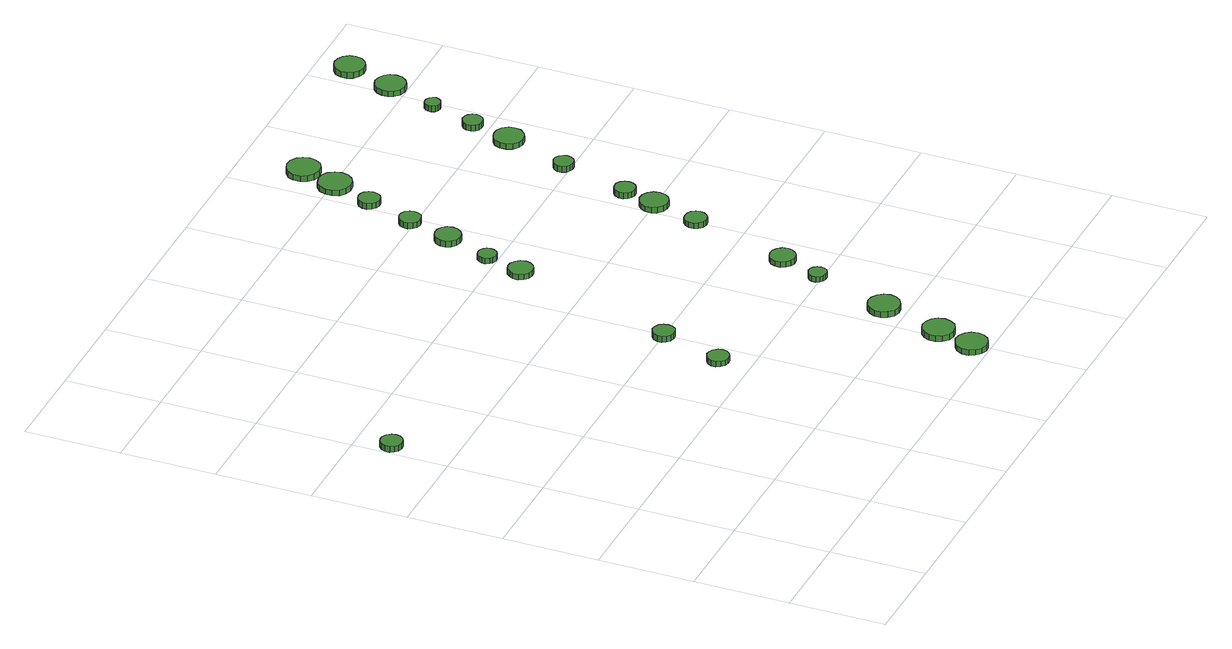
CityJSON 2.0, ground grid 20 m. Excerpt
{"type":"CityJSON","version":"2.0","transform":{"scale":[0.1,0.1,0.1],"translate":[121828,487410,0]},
"CityObjects":{
"tree1":{"type":"SolitaryVegetationObject","attributes":{"function":"something"},"geometry":[{"type":"MultiSurface","lod":"1","boundaries":[[[0,1,2,3,4,5,6,7,8,9,10,11,12,13,14]],[[15,16,17,18,19,20,21,22,23,24,25,26,27,28,29]],[[0,29,28,1]],[[1,28,27,2]],[[2,27,26,3]],[[3,26,25,4]],[[4,25,24,5]],[[5,24,23,6]],[[6,23,22,7]],[[7,22,21,8]],[[8,21,20,9]],[[9,20,19,10]],[[10,19,18,11]],[[11,18,17,12]],[[12,17,16,13]],[[13,16,15,14]],[[14,15,29,0]]]}]},
"tree2":{"type":"SolitaryVegetationObject","attributes":{"function":"something"},"geometry":[{"type":"MultiSurface","lod":"1","boundaries":[[[30,31,32,33,34,35,36,37,38,39,40,41,42,43,44]],[[45,46,47,48,49,50,51,52,53,54,55,56,57,58,59]],[[30,59,58,31]],[[31,58,57,32]],[[32,57,56,33]],[[33,56,55,34]],[[34,55,54,35]],[[35,54,53,36]],[[36,53,52,37]],[[37,52,51,38]],[[38,51,50,39]],[[39,50,49,40]],[[40,49,48,41]],[[41,48,47,42]],[[42,47,46,43]],[[43,46,45,44]],[[44,45,59,30]]]}]},
"tree3":{"type":"SolitaryVegetationObject","attributes":{"function":"something"},"geometry":[{"type":"MultiSurface","lod":"1","boundaries":[[[60,61,62,63,64,65,66,67,68,69,70,71,72,73,74]],[[75,76,77,78,79,80,81,82,83,84,85,86,87,88,89]],[[60,89,88,61]],[[61,88,87,62]],[[62,87,86,63]],[[63,86,85,64]],[[64,85,84,65]],[[65,84,83,66]],[[66,83,82,67]],[[67,82,81,68]],[[68,81,80,69]],[[69,80,79,70]],[[70,79,78,71]],[[71,78,77,72]],[[72,77,76,73]],[[73,76,75,74]],[[74,75,89,60]]]}]},
"tree4":{"type":"SolitaryVegetationObject","attributes":{"function":"something"},"geometry":[{"type":"MultiSurface","lod":"1","boundaries":[[[90,91,92,93,94,95,96,97,98,99,100,101,102,103,104]],[[105,106,107,108,109,110,111,112,113,114,115,116,117,118,119]],[[90,119,118,91]],[[91,118,117,92]],[[92,117,116,93]],[[93,116,115,94]],[[94,115,114,95]],[[95,114,113,96]],[[96,113,112,97]],[[97,112,111,98]],[[98,111,110,99]],[[99,110,109,100]],[[100,109,108,101]],[[101,108,107,102]],[[102,107,106,103]],[[103,106,105,104]],[[104,105,119,90]]]}]},
"tree5":{"type":"SolitaryVegetationObject","attributes":{"function":"something"},"geometry":[{"type":"MultiSurface","lod":"1","boundaries":[[[120,121,122,123,124,125,126,127,128,129,130,131,132,133,134]],[[135,136,137,138,139,140,141,142,143,144,145,146,147,148,149]],[[120,149,148,121]],[[121,148,147,122]],[[122,147,146,123]],[[123,146,145,124]],[[124,145,144,125]],[[125,144,143,126]],[[126,143,142,127]],[[127,142,141,128]],[[128,141,140,129]],[[129,140,139,130]],[[130,139,138,131]],[[131,138,137,132]],[[132,137,136,133]],[[133,136,135,134]],[[134,135,149,120]]]}]},
"tree6":{"type":"SolitaryVegetationObject","attributes":{"function":"something"},"geometry":[{"type":"MultiSurface","lod":"1","boundaries":[[[150,151,152,153,154,155,156,157,158,159,160,161,162,163,164]],[[165,166,167,168,169,170,171,172,173,174,175,176,177,178,179]],[[150,179,178,151]],[[151,178,177,152]],[[152,177,176,153]],[[153,176,175,154]],[[154,175,174,155]],[[155,174,173,156]],[[156,173,172,157]],[[157,172,171,158]],[[158,171,170,159]],[[159,170,169,160]],[[160,169,168,161]],[[161,168,167,162]],[[162,167,166,163]],[[163,166,165,164]],[[164,165,179,150]]]}]},
"tree7":{"type":"SolitaryVegetationObject","attributes":{"function":"something"},"geometry":[{"type":"MultiSurface","lod":"1","boundaries":[[[180,181,182,183,184,185,186,187,188,189,190,191,192,193,194]],[[195,196,197,198,199,200,201,202,203,204,205,206,207,208,209]],[[180,209,208,181]],[[181,208,207,182]],[[182,207,206,183]],[[183,206,205,184]],[[184,205,204,185]],[[185,204,203,186]],[[186,203,202,187]],[[187,202,201,188]],[[188,201,200,189]],[[189,200,199,190]],[[190,199,198,191]],[[191,198,197,192]],[[192,197,196,193]],[[193,196,195,194]],[[194,195,209,180]]]}]},
"tree8":{"type":"SolitaryVegetationObject","attributes":{"function":"something"},"geometry":[{"type":"MultiSurface","lod":"1","boundaries":[[[210,211,212,213,214,215,216,217,218,219,220,221,222,223,224]],[[225,226,227,228,229,230,231,232,233,234,235,236,237,238,239]],[[210,239,238,211]],[[211,238,237,212]],[[212,237,236,213]],[[213,236,235,214]],[[214,235,234,215]],[[215,234,233,216]],[[216,233,232,217]],[[217,232,231,218]],[[218,231,230,219]],[[219,230,229,220]],[[220,229,228,221]],[[221,228,227,222]],[[222,227,226,223]],[[223,226,225,224]],[[224,225,239,210]]]}]},
"tree9":{"type":"SolitaryVegetationObject","attributes":{"function":"something"},"geometry":[{"type":"MultiSurface","lod":"1","boundaries":[[[240,241,242,243,244,245,246,247,248,249,250,251,252,253,254]],[[255,256,257,258,259,260,261,262,263,264,265,266,267,268,269]],[[240,269,268,241]],[[241,268,267,242]],[[242,267,266,243]],[[243,266,265,244]],[[244,265,264,245]],[[245,264,263,246]],[[246,263,262,247]],[[247,262,261,248]],[[248,261,260,249]],[[249,260,259,250]],[[250,259,258,251]],[[251,258,257,252]],[[252,257,256,253]],[[253,256,255,254]],[[254,255,269,240]]]}]},
"tree10":{"type":"SolitaryVegetationObject","attributes":{"function":"something"},"geometry":[{"type":"MultiSurface","lod":"1","boundaries":[[[270,271,272,273,274,275,276,277,278,279,280,281,282,283,284]],[[285,286,287,288,289,290,291,292,293,294,295,296,297,298,299]],[[270,299,298,271]],[[271,298,297,272]],[[272,297,296,273]],[[273,296,295,274]],[[274,295,294,275]],[[275,294,293,276]],[[276,293,292,277]],[[277,292,291,278]],[[278,291,290,279]],[[279,290,289,280]],[[280,289,288,281]],[[281,288,287,282]],[[282,287,286,283]],[[283,286,285,284]],[[284,285,299,270]]]}]},
"tree11":{"type":"SolitaryVegetationObject","attributes":{"function":"something"},"geometry":[{"type":"MultiSurface","lod":"1","boundaries":[[[300,301,302,303,304,305,306,307,308,309,310,311,312,313,314]],[[315,316,317,318,319,320,321,322,323,324,325,326,327,328,329]],[[300,329,328,301]],[[301,328,327,302]],[[302,327,326,303]],[[303,326,325,304]],[[304,325,324,305]],[[305,324,323,306]],[[306,323,322,307]],[[307,322,321,308]],[[308,321,320,309]],[[309,320,319,310]],[[310,319,318,311]],[[311,318,317,312]],[[312,317,316,313]],[[313,316,315,314]],[[314,315,329,300]]]}]},
"tree12":{"type":"SolitaryVegetationObject","attributes":{"function":"something"},"geometry":[{"type":"MultiSurface","lod":"1","boundaries":[[[330,331,332,333,334,335,336,337,338,339,340,341,342,343,344]],[[345,346,347,348,349,350,351,352,353,354,355,356,357,358,359]],[[330,359,358,331]],[[331,358,357,332]],[[332,357,356,333]],[[333,356,355,334]],[[334,355,354,335]],[[335,354,353,336]],[[336,353,352,337]],[[337,352,351,338]],[[338,351,350,339]],[[339,350,349,340]],[[340,349,348,341]],[[341,348,347,342]],[[342,347,346,343]],[[343,346,345,344]],[[344,345,359,330]]]}]},
"tree13":{"type":"SolitaryVegetationObject","attributes":{"function":"something"},"geometry":[{"type":"MultiSurface","lod":"1","boundaries":[[[360,361,362,363,364,365,366,367,368,369,370,371,372,373,374]],[[375,376,377,378,379,380,381,382,383,384,385,386,387,388,389]],[[360,389,388,361]],[[361,388,387,362]],[[362,387,386,363]],[[363,386,385,364]],[[364,385,384,365]],[[365,384,383,366]],[[366,383,382,367]],[[367,382,381,368]],[[368,381,380,369]],[[369,380,379,370]],[[370,379,378,371]],[[371,378,377,372]],[[372,377,376,373]],[[373,376,375,374]],[[374,375,389,360]]]}]},
"tree14":{"type":"SolitaryVegetationObject","attributes":{"function":"something"},"geometry":[{"type":"MultiSurface","lod":"1","boundaries":[[[390,391,392,393,394,395,396,397,398,399,400,401,402,403,404]],[[405,406,407,408,409,410,411,412,413,414,415,416,417,418,419]],[[390,419,418,391]],[[391,418,417,392]],[[392,417,416,393]],[[393,416,415,394]],[[394,415,414,395]],[[395,414,413,396]],[[396,413,412,397]],[[397,412,411,398]],[[398,411,410,399]],[[399,410,409,400]],[[400,409,408,401]],[[401,408,407,402]],[[402,407,406,403]],[[403,406,405,404]],[[404,405,419,390]]]}]},
"tree15":{"type":"SolitaryVegetationObject","attributes":{"function":"something"},"geometry":[{"type":"MultiSurface","lod":"1","boundaries":[[[420,421,422,423,424,425,426,427,428,429,430,431,432,433,434]],[[435,436,437,438,439,440,441,442,443,444,445,446,447,448,449]],[[420,449,448,421]],[[421,448,447,422]],[[422,447,446,423]],[[423,446,445,424]],[[424,445,444,425]],[[425,444,443,426]],[[426,443,442,427]],[[427,442,441,428]],[[428,441,440,429]],[[429,440,439,430]],[[430,439,438,431]],[[431,438,437,432]],[[432,437,436,433]],[[433,436,435,434]],[[434,435,449,420]]]}]},
"tree16":{"type":"SolitaryVegetationObject","attributes":{"function":"something"},"geometry":[{"type":"MultiSurface","lod":"1","boundaries":[[[450,451,452,453,454,455,456,457,458,459,460,461,462,463,464]],[[465,466,467,468,469,470,471,472,473,474,475,476,477,478,479]],[[450,479,478,451]],[[451,478,477,452]],[[452,477,476,453]],[[453,476,475,454]],[[454,475,474,455]],[[455,474,473,456]],[[456,473,472,457]],[[457,472,471,458]],[[458,471,470,459]],[[459,470,469,460]],[[460,469,468,461]],[[461,468,467,462]],[[462,467,466,463]],[[463,466,465,464]],[[464,465,479,450]]]}]},
"tree17":{"type":"SolitaryVegetationObject","attributes":{"function":"something"},"geometry":[{"type":"MultiSurface","lod":"1","boundaries":[[[480,481,482,483,484,485,486,487,488,489,490,491,492,493,494]],[[495,496,497,498,499,500,501,502,503,504,505,506,507,508,509]],[[480,509,508,481]],[[481,508,507,482]],[[482,507,506,483]],[[483,506,505,484]],[[484,505,504,485]],[[485,504,503,486]],[[486,503,502,487]],[[487,502,501,488]],[[488,501,500,489]],[[489,500,499,490]],[[490,499,498,491]],[[491,498,497,492]],[[492,497,496,493]],[[493,496,495,494]],[[494,495,509,480]]]}]},
"tree18":{"type":"SolitaryVegetationObject","attributes":{"function":"something"},"geometry":[{"type":"MultiSurface","lod":"1","boundaries":[[[510,511,512,513,514,515,516,517,518,519,520,521,522,523,524]],[[525,526,527,528,529,530,531,532,533,534,535,536,537,538,539]],[[510,539,538,511]],[[511,538,537,512]],[[512,537,536,513]],[[513,536,535,514]],[[514,535,534,515]],[[515,534,533,516]],[[516,533,532,517]],[[517,532,531,518]],[[518,531,530,519]],[[519,530,529,520]],[[520,529,528,521]],[[521,528,527,522]],[[522,527,526,523]],[[523,526,525,524]],[[524,525,539,510]]]}]},
"tree19":{"type":"SolitaryVegetationObject","attributes":{"function":"something"},"geometry":[{"type":"MultiSurface","lod":"1","boundaries":[[[540,541,542,543,544,545,546,547,548,549,550,551,552,553,554]],[[555,556,557,558,559,560,561,562,563,564,565,566,567,568,569]],[[540,569,568,541]],[[541,568,567,542]],[[542,567,566,543]],[[543,566,565,544]],[[544,565,564,545]],[[545,564,563,546]],[[546,563,562,547]],[[547,562,561,548]],[[548,561,560,549]],[[549,560,559,550]],[[550,559,558,551]],[[551,558,557,552]],[[552,557,556,553]],[[553,556,555,554]],[[554,555,569,540]]]}]},
"tree20":{"type":"SolitaryVegetationObject","attributes":{"function":"something"},"geometry":[{"type":"MultiSurface","lod":"1","boundaries":[[[570,571,572,573,574,575,576,577,578,579,580,581,582,583,584]],[[585,586,587,588,589,590,591,592,593,594,595,596,597,598,599]],[[570,599,598,571]],[[571,598,597,572]],[[572,597,596,573]],[[573,596,595,574]],[[574,595,594,575]],[[575,594,593,576]],[[576,593,592,577]],[[577,592,591,578]],[[578,591,590,579]],[[579,590,589,580]],[[580,589,588,581]],[[581,588,587,582]],[[582,587,586,583]],[[583,586,585,584]],[[584,585,599,570]]]}]},
"tree21":{"type":"SolitaryVegetationObject","attributes":{"function":"something"},"geometry":[{"type":"MultiSurface","lod":"1","boundaries":[[[600,601,602,603,604,605,606,607,608,609,610,611,612,613,614]],[[615,616,617,618,619,620,621,622,623,624,625,626,627,628,629]],[[600,629,628,601]],[[601,628,627,602]],[[602,627,626,603]],[[603,626,625,604]],[[604,625,624,605]],[[605,624,623,606]],[[606,623,622,607]],[[607,622,621,608]],[[608,621,620,609]],[[609,620,619,610]],[[610,619,618,611]],[[611,618,617,612]],[[612,617,616,613]],[[613,616,615,614]],[[614,615,629,600]]]}]},
"tree22":{"type":"SolitaryVegetationObject","attributes":{"function":"something"},"geometry":[{"type":"MultiSurface","lod":"1","boundaries":[[[630,631,632,633,634,635,636,637,638,639,640,641,642,643,644]],[[645,646,647,648,649,650,651,652,653,654,655,656,657,658,659]],[[630,659,658,631]],[[631,658,657,632]],[[632,657,656,633]],[[633,656,655,634]],[[634,655,654,635]],[[635,654,653,636]],[[636,653,652,637]],[[637,652,651,638]],[[638,651,650,639]],[[639,650,649,640]],[[640,649,648,641]],[[641,648,647,642]],[[642,647,646,643]],[[643,646,645,644]],[[644,645,659,630]]]}]},
"tree23":{"type":"SolitaryVegetationObject","attributes":{"function":"something"},"geometry":[{"type":"MultiSurface","lod":"1","boundaries":[[[660,661,662,663,664,665,666,667,668,669,670,671,672,673,674]],[[675,676,677,678,679,680,681,682,683,684,685,686,687,688,689]],[[660,689,688,661]],[[661,688,687,662]],[[662,687,686,663]],[[663,686,685,664]],[[664,685,684,665]],[[665,684,683,666]],[[666,683,682,667]],[[667,682,681,668]],[[668,681,680,669]],[[669,680,679,670]],[[670,679,678,671]],[[671,678,677,672]],[[672,677,676,673]],[[673,676,675,674]],[[674,675,689,660]]]}]},
"tree24":{"type":"SolitaryVegetationObject","attributes":{"function":"something"},"geometry":[{"type":"MultiSurface","lod":"1","boundaries":[[[690,691,692,693,694,695,696,697,698,699,700,701,702,703,704]],[[705,706,707,708,709,710,711,712,713,714,715,716,717,718,719]],[[690,719,718,691]],[[691,718,717,692]],[[692,717,716,693]],[[693,716,715,694]],[[694,715,714,695]],[[695,714,713,696]],[[696,713,712,697]],[[697,712,711,698]],[[698,711,710,699]],[[699,710,709,700]],[[700,709,708,701]],[[701,708,707,702]],[[702,707,706,703]],[[703,706,705,704]],[[704,705,719,690]]]}]}
},
"vertices":[
[50,928,15],[48,937,15],[42,945,15],[34,950,15],[25,951,15],[16,948,15],[9,941,15],[5,933,15],[5,923,15],[9,915,15],[16,908,15],[25,906,15],[34,907,15],[42,911,15],[48,919,15],[48,919,2],[42,911,2],[34,907,2],[25,906,2],[16,908,2],[9,915,2],[5,923,2],[5,933,2],[9,941,2],[16,948,2],[25,951,2],[34,950,2],[42,945,2],[48,937,2],[50,928,2],
[578,467,15],[576,476,15],[570,484,15],[562,489,15],[553,490,15],[544,487,15],[537,480,15],[533,472,15],[533,463,15],[537,454,15],[544,448,15],[553,445,15],[562,446,15],[570,450,15],[576,458,15],[576,458,3],[570,450,3],[562,446,3],[553,445,3],[544,448,3],[537,454,3],[533,463,3],[533,472,3],[537,480,3],[544,487,3],[553,490,3],[562,489,3],[570,484,3],[576,476,3],[578,467,3],
[616,597,18],[614,606,18],[609,614,18],[600,619,18],[591,620,18],[582,617,18],[575,610,18],[571,602,18],[571,592,18],[575,584,18],[582,578,18],[591,575,18],[600,576,18],[609,580,18],[614,588,18],[614,588,5],[609,580,5],[600,576,5],[591,575,5],[582,578,5],[575,584,5],[571,592,5],[571,602,5],[575,610,5],[582,617,5],[591,620,5],[600,619,5],[609,614,5],[614,606,5],[616,597,5],
[818,34,20],[815,47,20],[807,58,20],[795,65,20],[782,67,20],[769,62,20],[759,53,20],[753,41,20],[753,27,20],[759,15,20],[769,6,20],[782,1,20],[795,3,20],[807,10,20],[815,21,20],[815,21,8],[807,10,8],[795,3,8],[782,1,8],[769,6,8],[759,15,8],[753,27,8],[753,41,8],[759,53,8],[769,62,8],[782,67,8],[795,65,8],[807,58,8],[815,47,8],[818,34,8],
[843,114,18],[840,127,18],[832,138,18],[820,145,18],[807,147,18],[794,142,18],[784,133,18],[778,121,18],[778,107,18],[784,95,18],[794,85,18],[807,81,18],[820,83,18],[832,89,18],[840,101,18],[840,101,5],[832,89,5],[820,83,5],[807,81,5],[794,85,5],[784,95,5],[778,107,5],[778,121,5],[784,133,5],[794,142,5],[807,147,5],[820,145,5],[832,138,5],[840,127,5],[843,114,5],
[884,245,17],[881,258,17],[873,269,17],[861,276,17],[848,278,17],[835,273,17],[825,264,17],[819,252,17],[819,238,17],[825,226,17],[835,216,17],[848,212,17],[861,214,17],[873,221,17],[881,232,17],[881,232,4],[873,221,4],[861,214,4],[848,212,4],[835,216,4],[825,226,4],[819,238,4],[819,252,4],[825,264,4],[835,273,4],[848,278,4],[861,276,4],[873,269,4],[881,258,4],[884,245,4],
[723,940,17],[721,951,17],[714,959,17],[705,965,17],[695,966,17],[684,963,17],[677,955,17],[672,946,17],[672,935,17],[677,925,17],[684,918,17],[695,915,17],[705,916,17],[714,921,17],[721,930,17],[721,930,5],[714,921,5],[705,916,5],[695,915,5],[684,918,5],[677,925,5],[672,935,5],[672,946,5],[677,955,5],[684,963,5],[695,966,5],[705,965,5],[714,959,5],[721,951,5],[723,940,5],
[924,407,17],[923,415,17],[918,421,17],[911,425,17],[904,426,17],[896,423,17],[890,418,17],[887,411,17],[887,403,17],[890,396,17],[896,391,17],[904,389,17],[911,389,17],[918,393,17],[923,399,17],[923,399,5],[918,393,5],[911,389,5],[904,389,5],[896,391,5],[890,396,5],[887,403,5],[887,411,5],[890,418,5],[896,423,5],[904,426,5],[911,425,5],[918,421,5],[923,415,5],[924,407,5],
[742,1021,15],[740,1029,15],[736,1035,15],[729,1039,15],[721,1040,15],[713,1038,15],[708,1033,15],[704,1025,15],[704,1017,15],[708,1010,15],[713,1005,15],[721,1002,15],[729,1003,15],[736,1007,15],[740,1014,15],[740,1014,3],[736,1007,3],[729,1003,3],[721,1002,3],[713,1005,3],[708,1010,3],[704,1017,3],[704,1025,3],[708,1033,3],[713,1038,3],[721,1040,3],[729,1039,3],[736,1035,3],[740,1029,3],[742,1021,3],
[956,490,21],[954,501,21],[947,510,21],[938,515,21],[927,516,21],[917,513,21],[909,506,21],[904,496,21],[904,485,21],[909,475,21],[917,468,21],[927,464,21],[938,465,21],[947,471,21],[954,480,21],[954,480,9],[947,471,9],[938,465,9],[927,464,9],[917,468,9],[909,475,9],[904,485,9],[904,496,9],[909,506,9],[917,513,9],[927,516,9],[938,515,9],[947,510,9],[954,501,9],[956,490,9],
[783,1118,16],[781,1129,16],[774,1138,16],[765,1143,16],[754,1144,16],[743,1141,16],[735,1134,16],[730,1123,16],[730,1112,16],[735,1102,16],[743,1095,16],[754,1091,16],[765,1092,16],[774,1098,16],[781,1107,16],[781,1107,3],[774,1098,3],[765,1092,3],[754,1091,3],[743,1095,3],[735,1102,3],[730,1112,3],[730,1123,3],[735,1134,3],[743,1141,3],[754,1144,3],[765,1143,3],[774,1138,3],[781,1129,3],[783,1118,3],
[807,1209,16],[805,1218,16],[800,1226,16],[792,1230,16],[783,1231,16],[774,1228,16],[767,1222,16],[763,1214,16],[763,1204,16],[767,1196,16],[774,1189,16],[783,1187,16],[792,1188,16],[800,1192,16],[805,1200,16],[805,1200,3],[800,1192,3],[792,1188,3],[783,1187,3],[774,1189,3],[767,1196,3],[763,1204,3],[763,1214,3],[767,1222,3],[774,1228,3],[783,1231,3],[792,1230,3],[800,1226,3],[805,1218,3],[807,1209,3],
[1014,698,21],[1012,707,21],[1006,715,21],[998,719,21],[989,720,21],[980,718,21],[973,711,21],[969,703,21],[969,693,21],[973,685,21],[980,678,21],[989,675,21],[998,676,21],[1006,681,21],[1012,689,21],[1012,689,9],[1006,681,9],[998,676,9],[989,675,9],[980,678,9],[973,685,9],[969,693,9],[969,703,9],[973,711,9],[980,718,9],[989,720,9],[998,719,9],[1006,715,9],[1012,707,9],[1014,698,9],
[841,1309,16],[839,1318,16],[834,1326,16],[826,1330,16],[817,1331,16],[808,1328,16],[801,1322,16],[797,1314,16],[797,1304,16],[801,1296,16],[808,1289,16],[817,1286,16],[826,1287,16],[834,1292,16],[839,1300,16],[839,1300,3],[834,1292,3],[826,1287,3],[817,1286,3],[808,1289,3],[801,1296,3],[797,1304,3],[797,1314,3],[801,1322,3],[808,1328,3],[817,1331,3],[826,1330,3],[834,1326,3],[839,1318,3],[841,1309,3],
[1052,799,17],[1050,811,17],[1043,821,17],[1032,827,17],[1020,828,17],[1009,824,17],[1000,816,17],[995,805,17],[995,793,17],[1000,782,17],[1009,774,17],[1020,770,17],[1032,771,17],[1043,777,17],[1050,787,17],[1050,787,5],[1043,777,5],[1032,771,5],[1020,770,5],[1009,774,5],[1000,782,5],[995,793,5],[995,805,5],[1000,816,5],[1009,824,5],[1020,828,5],[1032,827,5],[1043,821,5],[1050,811,5],[1052,799,5],
[882,1392,16],[879,1406,16],[871,1418,16],[859,1425,16],[845,1426,16],[831,1422,16],[820,1412,16],[815,1399,16],[815,1385,16],[820,1372,16],[831,1363,16],[845,1358,16],[859,1360,16],[871,1367,16],[879,1378,16],[879,1378,4],[871,1367,4],[859,1360,4],[845,1358,4],[831,1363,4],[820,1372,4],[815,1385,4],[815,1399,4],[820,1412,4],[831,1422,4],[845,1426,4],[859,1425,4],[871,1418,4],[879,1406,4],[882,1392,4],
[1067,869,16],[1065,878,16],[1060,885,16],[1052,890,16],[1043,890,16],[1035,888,16],[1028,882,16],[1024,873,16],[1024,864,16],[1028,856,16],[1035,850,16],[1043,847,16],[1052,848,16],[1060,853,16],[1065,860,16],[1065,860,3],[1060,853,3],[1052,848,3],[1043,847,3],[1035,850,3],[1028,856,3],[1024,864,3],[1024,873,3],[1028,882,3],[1035,888,3],[1043,890,3],[1052,890,3],[1060,885,3],[1065,878,3],[1067,869,3],
[907,1469,16],[904,1483,16],[896,1494,16],[884,1501,16],[870,1503,16],[856,1498,16],[845,1489,16],[840,1476,16],[840,1462,16],[845,1449,16],[856,1439,16],[870,1435,16],[884,1436,16],[896,1443,16],[904,1455,16],[904,1455,3],[896,1443,3],[884,1436,3],[870,1435,3],[856,1439,3],[845,1449,3],[840,1462,3],[840,1476,3],[845,1489,3],[856,1498,3],[870,1503,3],[884,1501,3],[896,1494,3],[904,1483,3],[907,1469,3],
[1109,1016,15],[1107,1024,15],[1102,1031,15],[1094,1035,15],[1086,1036,15],[1078,1033,15],[1071,1028,15],[1068,1020,15],[1068,1011,15],[1071,1003,15],[1078,998,15],[1086,995,15],[1094,996,15],[1102,1000,15],[1107,1007,15],[1107,1007,2],[1102,1000,2],[1094,996,2],[1086,995,2],[1078,998,2],[1071,1003,2],[1068,1011,2],[1068,1020,2],[1071,1028,2],[1078,1033,2],[1086,1036,2],[1094,1035,2],[1102,1031,2],[1107,1024,2],[1109,1016,2],
[1161,1148,16],[1159,1160,16],[1151,1171,16],[1140,1177,16],[1127,1178,16],[1115,1174,16],[1105,1166,16],[1100,1154,16],[1100,1141,16],[1105,1129,16],[1115,1121,16],[1127,1117,16],[1140,1118,16],[1151,1125,16],[1159,1135,16],[1159,1135,4],[1151,1125,4],[1140,1118,4],[1127,1117,4],[1115,1121,4],[1105,1129,4],[1100,1141,4],[1100,1154,4],[1105,1166,4],[1115,1174,4],[1127,1178,4],[1140,1177,4],[1151,1171,4],[1159,1160,4],[1161,1148,4],
[1177,1234,16],[1175,1243,16],[1170,1250,16],[1163,1254,16],[1154,1255,16],[1146,1252,16],[1140,1246,16],[1136,1239,16],[1136,1230,16],[1140,1222,16],[1146,1216,16],[1154,1214,16],[1163,1215,16],[1170,1219,16],[1175,1226,16],[1175,1226,3],[1170,1219,3],[1163,1215,3],[1154,1214,3],[1146,1216,3],[1140,1222,3],[1136,1230,3],[1136,1239,3],[1140,1246,3],[1146,1252,3],[1154,1255,3],[1163,1254,3],[1170,1250,3],[1175,1243,3],[1177,1234,3],
[1204,1331,15],[1202,1337,15],[1198,1343,15],[1192,1346,15],[1186,1347,15],[1179,1345,15],[1175,1340,15],[1172,1334,15],[1172,1328,15],[1175,1321,15],[1179,1317,15],[1186,1315,15],[1192,1316,15],[1198,1319,15],[1202,1324,15],[1202,1324,2],[1198,1319,2],[1192,1316,2],[1186,1315,2],[1179,1317,2],[1175,1321,2],[1172,1328,2],[1172,1334,2],[1175,1340,2],[1179,1345,2],[1186,1347,2],[1192,1346,2],[1198,1343,2],[1202,1337,2],[1204,1331,2],
[1248,1432,16],[1246,1445,16],[1238,1455,16],[1227,1461,16],[1214,1463,16],[1202,1459,16],[1192,1450,16],[1187,1438,16],[1187,1425,16],[1192,1414,16],[1202,1405,16],[1214,1401,16],[1227,1402,16],[1238,1409,16],[1246,1419,16],[1246,1419,4],[1238,1409,4],[1227,1402,4],[1214,1401,4],[1202,1405,4],[1192,1414,4],[1187,1425,4],[1187,1438,4],[1192,1450,4],[1202,1459,4],[1214,1463,4],[1227,1461,4],[1238,1455,4],[1246,1445,4],[1248,1432,4],
[1280,1531,16],[1278,1543,16],[1270,1554,16],[1259,1560,16],[1246,1562,16],[1234,1558,16],[1224,1549,16],[1219,1537,16],[1219,1524,16],[1224,1513,16],[1234,1504,16],[1246,1500,16],[1259,1501,16],[1270,1508,16],[1278,1518,16],[1278,1518,3],[1270,1508,3],[1259,1501,3],[1246,1500,3],[1234,1504,3],[1224,1513,3],[1219,1524,3],[1219,1537,3],[1224,1549,3],[1234,1558,3],[1246,1562,3],[1259,1560,3],[1270,1554,3],[1278,1543,3],[1280,1531,3]
]}
